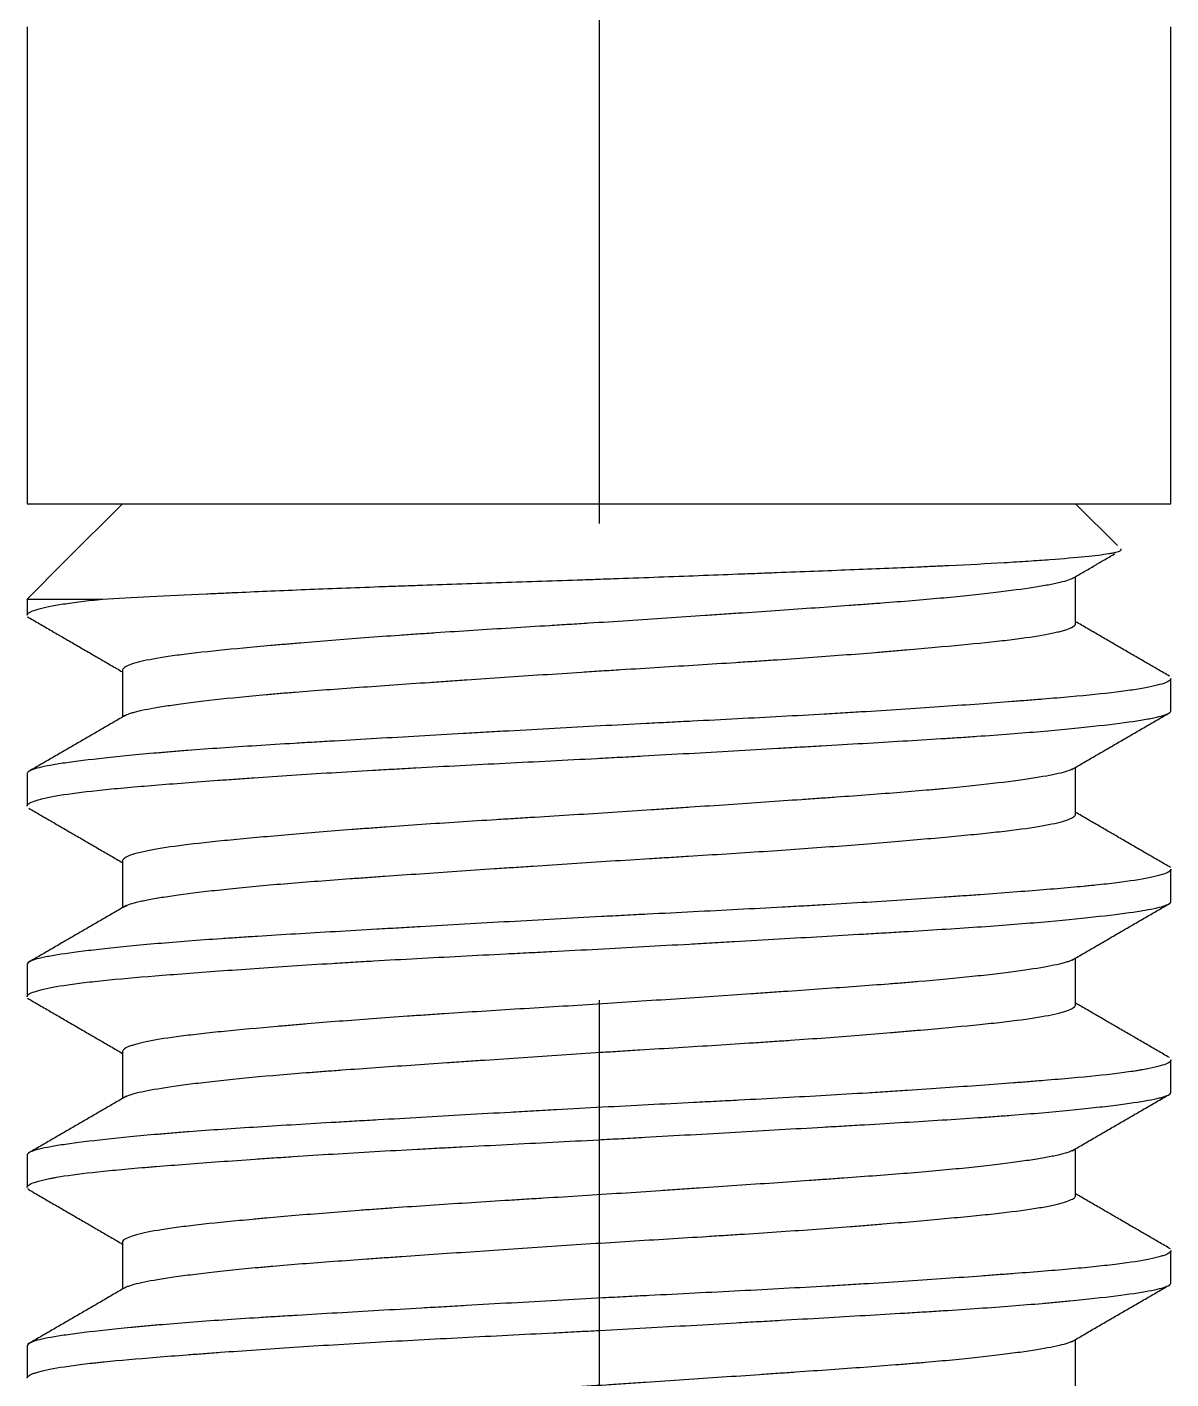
# Model space of a CAD drawing. Extents: x 0 to 790, y 0 to 579.
# Drawn here: x 535.26 to 541.27, y 249.86 to 256.95 of the extents above; entities that cross this region are included whole.
import ezdxf

# ---------------------------------------------------------------- set-up
doc = ezdxf.new("R2010")
doc.units = 0
doc.header["$LTSCALE"] = 10
doc.header["$MEASUREMENT"] = 0
doc.linetypes.add('CENTER', pattern=[2, 1.25, -0.25, 0.25, -0.25])
doc.layers.get('0').update_dxf_attribs({"linetype": 'CONTINUOUS'})
doc.layers.add('1', color=7, linetype='CONTINUOUS')

msp = doc.modelspace()

# ---------------------------------------------------------------- linework, layer by layer
at = {"color": 1, "linetype": 'CENTER'}
msp.add_line((538.2657, 266.8505), (538.2657, 193.9536), dxfattribs=at)
at = {"layer": '1', "color": 7, "linetype": 'Continuous', "lineweight": -3}
for p, q in [((535.2657, 256.9536), (535.2657, 254.869)), ((541.2657, 254.4536), (541.2657, 256.9537)), ((535.2657, 254.869), (535.2657, 254.4536)), ((535.2657, 254.4536), (541.2657, 254.4536)), ((535.7657, 254.4536), (535.4659, 254.1538)), ((540.985, 254.2344), (540.7657, 254.4536)), ((535.4659, 254.1538), (535.2657, 253.9536)), ((540.7657, 253.8264), (540.7657, 254.072)), ((535.2657, 253.9536), (535.2657, 253.8692)), ((535.2657, 253.9536), (535.6618, 253.9536)), ((535.7657, 253.5811), (535.7657, 253.3353)), ((541.2657, 253.3699), (541.2657, 253.5376)), ((540.7657, 252.8266), (540.7657, 253.072)), ((535.2657, 253.0381), (535.2657, 252.8698)), ((535.7657, 252.5805), (535.7657, 252.3353)), ((541.2657, 252.3691), (541.2657, 252.5374)), ((535.2657, 252.0374), (535.2657, 251.8697)), ((540.7657, 251.8261), (540.7657, 252.072)), ((535.7657, 251.581), (535.7657, 251.3353)), ((541.2657, 251.3699), (541.2657, 251.5381)), ((535.2657, 251.0376), (535.2657, 250.8693)), ((540.7657, 250.8268), (540.7657, 251.072)), ((535.7657, 250.5809), (535.7657, 250.3353)), ((541.2657, 250.3695), (541.2657, 250.5373)), ((535.2657, 250.0379), (535.2657, 249.87)), ((540.7657, 249.8262), (540.7657, 250.072))]:
    msp.add_line(p, q, dxfattribs=at)
for points, knots in [([(535.6618, 253.9536), (535.7371, 253.9583), (535.8202, 253.9628), (536.0016, 253.972), (536.0998, 253.9766), (536.2325, 253.9827), (536.2595, 253.984), (536.3146, 253.9865), (536.3426, 253.9877), (536.4275, 253.9915), (536.4854, 253.9941), (536.6629, 254.0017), (536.7862, 254.0067), (536.9786, 254.0141), (537.044, 254.0166), (537.144, 254.0203), (537.1778, 254.0215), (537.2455, 254.0239), (537.2795, 254.0251), (537.4499, 254.0311), (537.5881, 254.0357), (537.8679, 254.045), (538.0097, 254.0497), (538.1892, 254.0558), (538.225, 254.0571), (538.2964, 254.0596), (538.4032, 254.0633), (538.5089, 254.0672), (538.7191, 254.075), (538.8574, 254.0802), (539.028, 254.0867), (539.0621, 254.088), (539.1299, 254.0906), (539.1636, 254.0919), (539.2638, 254.0958), (539.3292, 254.0983), (539.5217, 254.1058), (539.6449, 254.1107), (539.822, 254.118), (539.8798, 254.1204), (539.9644, 254.1241), (539.9922, 254.1253), (540.0468, 254.1278), (540.0736, 254.129), (540.2048, 254.1351), (540.3016, 254.1402), (540.4345, 254.1481), (540.4767, 254.1507), (540.537, 254.1547), (540.5566, 254.1561), (540.5947, 254.1588), (540.6132, 254.1601), (540.7026, 254.1668), (540.7639, 254.1721), (540.8665, 254.1823), (540.908, 254.1873), (540.9468, 254.1936), (540.9539, 254.1949), (540.9666, 254.1974), (540.9723, 254.1986), (540.9872, 254.2023), (540.9944, 254.2048), (541.0045, 254.2105), (541.0057, 254.2137), (541.0022, 254.2171)], [0, 0, 0, 0, 0.056696, 0.056696, 0.113391, 0.113391, 0.127565, 0.127565, 0.141739, 0.141739, 0.170087, 0.170087, 0.226783, 0.226783, 0.255131, 0.255131, 0.269305, 0.269305, 0.283479, 0.283479, 0.340174, 0.340174, 0.39687, 0.39687, 0.411044, 0.411044, 0.425218, 0.453566, 0.453566, 0.510261, 0.510261, 0.524435, 0.524435, 0.538609, 0.538609, 0.566957, 0.566957, 0.623653, 0.623653, 0.652001, 0.652001, 0.666175, 0.666175, 0.680349, 0.680349, 0.737044, 0.737044, 0.765392, 0.765392, 0.779566, 0.779566, 0.79374, 0.79374, 0.850436, 0.850436, 0.907131, 0.907131, 0.921305, 0.921305, 0.935479, 0.935479, 0.963827, 0.963827, 1, 1, 1, 1]), ([(540.7528, 254.0645), (540.7516, 254.0637), (540.7503, 254.063), (540.7331, 254.0539), (540.7064, 254.0457), (540.6492, 254.033), (540.6275, 254.0287), (540.5791, 254.0202), (540.5524, 254.0159), (540.4647, 254.0028), (540.3963, 253.9938), (540.298, 253.9825), (540.2777, 253.9802), (540.2362, 253.9756), (540.2149, 253.9734), (540.1496, 253.9666), (540.1041, 253.9622), (539.9617, 253.9491), (539.859, 253.9407), (539.7206, 253.9302), (539.6923, 253.9281), (539.6353, 253.9239), (539.6065, 253.9218), (539.5191, 253.9155), (539.4596, 253.9112), (539.2777, 253.8985), (539.1516, 253.8898), (538.988, 253.8786), (538.9549, 253.8763), (538.8884, 253.8718), (538.8551, 253.8695), (538.755, 253.8627), (538.6879, 253.8582), (538.4858, 253.8446), (538.3499, 253.8357), (538.1785, 253.8248), (538.1441, 253.8227), (538.0753, 253.8184), (538.041, 253.8163), (537.9386, 253.81), (537.8711, 253.8058), (537.6703, 253.7934), (537.539, 253.7851), (537.3781, 253.7744), (537.346, 253.7722), (537.2823, 253.7679), (537.2507, 253.7657), (537.1571, 253.7591), (537.0963, 253.7547), (536.9183, 253.7413), (536.8057, 253.7323), (536.6724, 253.721), (536.6461, 253.7188), (536.5944, 253.7143), (536.5688, 253.712), (536.494, 253.7054), (536.4464, 253.7011), (536.3102, 253.6883), (536.2281, 253.6801), (536.1366, 253.6696), (536.1188, 253.6675), (536.0844, 253.6632), (536.0677, 253.6611), (536.0197, 253.6547), (535.9905, 253.6503), (535.9106, 253.6373), (535.8679, 253.6285), (535.8198, 253.6149), (535.8064, 253.6104), (535.785, 253.6012), (535.7773, 253.5966), (535.7676, 253.5879), (535.7654, 253.5838), (535.7657, 253.5797)], [0, 0, 0, 0, 0.004742, 0.004742, 0.058621, 0.058621, 0.085561, 0.085561, 0.1125, 0.1125, 0.16638, 0.16638, 0.17985, 0.17985, 0.193319, 0.193319, 0.220259, 0.220259, 0.274138, 0.274138, 0.287608, 0.287608, 0.301078, 0.301078, 0.328018, 0.328018, 0.381897, 0.381897, 0.395367, 0.395367, 0.408837, 0.408837, 0.435776, 0.435776, 0.489656, 0.489656, 0.503126, 0.503126, 0.516595, 0.516595, 0.543535, 0.543535, 0.597414, 0.597414, 0.610884, 0.610884, 0.624354, 0.624354, 0.651294, 0.651294, 0.705173, 0.705173, 0.718643, 0.718643, 0.732113, 0.732113, 0.759053, 0.759053, 0.812932, 0.812932, 0.826402, 0.826402, 0.839872, 0.839872, 0.866811, 0.866811, 0.920691, 0.920691, 0.94763, 0.94763, 0.97457, 0.97457, 1, 1, 1, 1]), ([(535.2657, 253.8687), (535.2656, 253.8707), (535.2662, 253.8727), (535.2733, 253.8835), (535.3108, 253.9016), (535.3984, 253.9193), (535.4837, 253.9325), (535.5152, 253.9368), (535.584, 253.9453), (535.6214, 253.9495), (535.6618, 253.9536)], [0, 0, 0, 0, 0.071776, 0.071776, 0.381184, 0.690592, 0.690592, 0.845296, 0.845296, 1, 1, 1, 1]), ([(535.7781, 253.3425), (535.7817, 253.3447), (535.786, 253.3468), (535.7959, 253.3511), (535.8014, 253.3532), (535.814, 253.3574), (535.821, 253.3595), (535.8592, 253.3699), (535.9004, 253.3783), (535.9775, 253.3912), (536.0199, 253.3977), (536.0683, 253.4043), (536.1018, 253.4088), (536.1193, 253.4111), (536.2094, 253.4224), (536.2901, 253.4314), (536.4238, 253.4447), (536.4705, 253.4491), (536.5437, 253.4556), (536.5686, 253.4578), (536.6195, 253.462), (536.6456, 253.4642), (536.7782, 253.4748), (536.89, 253.483), (537.1247, 253.4998), (537.2476, 253.5083), (537.4084, 253.5194), (537.4408, 253.5216), (537.5058, 253.5261), (537.5384, 253.5283), (537.6367, 253.535), (537.7027, 253.5395), (537.9023, 253.553), (538.0375, 253.5621), (538.2091, 253.5733), (538.2436, 253.5755), (538.3122, 253.5799), (538.3464, 253.582), (538.4487, 253.5884), (538.5165, 253.5926), (538.7186, 253.6051), (538.8518, 253.6133), (539.016, 253.6238), (539.0489, 253.626), (539.1138, 253.6302), (539.146, 253.6324), (539.2414, 253.6388), (539.3038, 253.6432), (539.4868, 253.6563), (539.6037, 253.6652), (539.7432, 253.6765), (539.7708, 253.6788), (539.8252, 253.6833), (539.8518, 253.6856), (539.9303, 253.6923), (539.9805, 253.6968), (540.125, 253.7098), (540.2133, 253.7181), (540.3134, 253.7286), (540.3329, 253.7307), (540.3708, 253.7349), (540.3892, 253.737), (540.4422, 253.7433), (540.475, 253.7476), (540.5657, 253.7603), (540.616, 253.769), (540.666, 253.7802), (540.6754, 253.7824), (540.6928, 253.787), (540.7008, 253.7893), (540.7228, 253.7961), (540.7346, 253.8006), (540.758, 253.8124), (540.7654, 253.8195), (540.7657, 253.8265)], [0, 0, 0, 0, 0.014008, 0.014008, 0.027478, 0.027478, 0.040948, 0.040948, 0.094827, 0.094827, 0.121767, 0.135237, 0.135237, 0.148706, 0.148706, 0.202586, 0.202586, 0.229525, 0.229525, 0.242995, 0.242995, 0.256465, 0.256465, 0.310344, 0.310344, 0.364224, 0.364224, 0.377693, 0.377693, 0.391163, 0.391163, 0.418103, 0.418103, 0.471982, 0.471982, 0.485452, 0.485452, 0.498922, 0.498922, 0.525861, 0.525861, 0.579741, 0.579741, 0.593211, 0.593211, 0.60668, 0.60668, 0.63362, 0.63362, 0.687499, 0.687499, 0.700969, 0.700969, 0.714439, 0.714439, 0.741379, 0.741379, 0.795258, 0.795258, 0.808728, 0.808728, 0.822197, 0.822197, 0.849137, 0.849137, 0.903016, 0.903016, 0.916486, 0.916486, 0.929956, 0.929956, 0.956896, 0.956896, 1, 1, 1, 1]), ([(541.2657, 253.5376), (541.2655, 253.5358), (541.2648, 253.534), (541.262, 253.5299), (541.2596, 253.5277), (541.2533, 253.5232), (541.2493, 253.521), (541.2253, 253.5097), (541.1934, 253.5007), (541.127, 253.4875), (541.1018, 253.4831), (541.0591, 253.4766), (541.0441, 253.4744), (541.0125, 253.4701), (540.9959, 253.468), (540.9095, 253.4574), (540.8294, 253.4492), (540.6932, 253.437), (540.6451, 253.433), (540.5689, 253.4268), (540.5298, 253.4237), (540.4892, 253.4206), (540.4617, 253.4185), (540.4478, 253.4174), (540.3216, 253.4078), (540.2014, 253.399), (539.9455, 253.3812), (539.8099, 253.3723), (539.6303, 253.3613), (539.594, 253.3591), (539.521, 253.3547), (539.4843, 253.3526), (539.3733, 253.3462), (539.2983, 253.342), (539.0704, 253.3296), (538.9145, 253.3216), (538.7146, 253.3114), (538.6743, 253.3093), (538.5938, 253.3052), (538.5536, 253.3032), (538.4331, 253.297), (538.3528, 253.2929), (538.1123, 253.2801), (537.9522, 253.2711), (537.7527, 253.2599), (537.7127, 253.2576), (537.6331, 253.2531), (537.5936, 253.2508), (537.4759, 253.2441), (537.3986, 253.2396), (537.1701, 253.2265), (537.0224, 253.218), (536.8434, 253.2076), (536.8079, 253.2055), (536.7551, 253.2024), (536.7376, 253.2014), (536.7028, 253.1993), (536.6165, 253.1941), (536.5335, 253.1891), (536.3405, 253.1768), (536.2202, 253.1687), (536.0803, 253.1579), (536.0528, 253.1557), (535.999, 253.1513), (535.9725, 253.149), (535.8953, 253.1423), (535.8467, 253.1378), (535.7093, 253.1245), (535.6287, 253.1157), (535.5246, 253.1027), (535.4927, 253.0985), (535.4491, 253.0921), (535.4354, 253.09), (535.4096, 253.0858), (535.3975, 253.0838), (535.3411, 253.0735), (535.3086, 253.0655), (535.2788, 253.0534), (535.272, 253.0493), (535.2667, 253.0429), (535.2658, 253.0408), (535.2657, 253.0384), (535.2657, 253.0382), (535.2657, 253.038)], [0, 0, 0, 0, 0.010879, 0.010879, 0.023707, 0.023707, 0.036536, 0.036536, 0.087849, 0.087849, 0.113506, 0.113506, 0.126335, 0.126335, 0.139163, 0.139163, 0.190477, 0.190477, 0.216133, 0.216133, 0.228962, 0.235376, 0.235376, 0.24179, 0.24179, 0.293104, 0.293104, 0.344417, 0.344417, 0.357246, 0.357246, 0.370074, 0.370074, 0.395731, 0.395731, 0.447044, 0.447044, 0.459873, 0.459873, 0.472701, 0.472701, 0.498358, 0.498358, 0.549672, 0.549672, 0.5625, 0.5625, 0.575328, 0.575328, 0.600985, 0.600985, 0.652299, 0.652299, 0.665127, 0.665127, 0.671541, 0.671541, 0.677956, 0.703612, 0.703612, 0.754926, 0.754926, 0.767754, 0.767754, 0.780583, 0.780583, 0.80624, 0.80624, 0.857553, 0.857553, 0.88321, 0.88321, 0.896038, 0.896038, 0.908867, 0.908867, 0.96018, 0.96018, 0.985837, 0.985837, 0.998665, 0.998665, 1, 1, 1, 1]), ([(535.2657, 252.8688), (535.2656, 252.8708), (535.2663, 252.8729), (535.2737, 252.8837), (535.2924, 252.8927), (535.3321, 252.904), (535.3409, 252.9063), (535.3601, 252.9108), (535.3704, 252.913), (535.4037, 252.9197), (535.4289, 252.9241), (535.5135, 252.937), (535.5817, 252.9454), (535.682, 252.9557), (535.7029, 252.9578), (535.7461, 252.9619), (535.7683, 252.964), (535.8369, 252.9701), (535.9332, 252.9782), (536.0391, 252.9865), (536.1498, 252.9949), (536.2075, 252.9992), (536.2977, 253.0058), (536.3284, 253.008), (536.391, 253.0125), (536.423, 253.0147), (536.5198, 253.0215), (536.586, 253.026), (536.7892, 253.0393), (536.9309, 253.048), (537.1158, 253.0586), (537.1531, 253.0607), (537.2287, 253.065), (537.2669, 253.0671), (537.3823, 253.0734), (537.4598, 253.0775), (537.6939, 253.0897), (537.852, 253.0976), (538.0924, 253.1099), (538.173, 253.1141), (538.2745, 253.1195), (538.2949, 253.1206), (538.3354, 253.1228), (538.3962, 253.126), (538.4566, 253.1294), (538.6573, 253.1405), (538.8156, 253.1495), (539.0498, 253.1629), (539.1273, 253.1673), (539.2427, 253.1739), (539.2811, 253.1761), (539.357, 253.1805), (539.3945, 253.1826), (539.5803, 253.1934), (539.7226, 253.2016), (539.9266, 253.2138), (539.9931, 253.2179), (540.0903, 253.224), (540.1223, 253.2261), (540.1855, 253.2302), (540.2165, 253.2323), (540.3075, 253.2386), (540.3657, 253.2428), (540.4773, 253.2514), (540.5841, 253.2602), (540.6812, 253.2691), (540.7503, 253.2758), (540.7728, 253.278), (540.8164, 253.2825), (540.8376, 253.2848), (540.9395, 253.2958), (541.0088, 253.3044), (541.095, 253.317), (541.1208, 253.3211), (541.1549, 253.3273), (541.1708, 253.3304), (541.185, 253.3334), (541.1941, 253.3355), (541.1985, 253.3365), (541.2357, 253.3457), (541.2556, 253.3537), (541.2647, 253.3644), (541.2657, 253.3667), (541.2657, 253.3691)], [0, 0, 0, 0, 0.012295, 0.012295, 0.063524, 0.063524, 0.076332, 0.076332, 0.089139, 0.089139, 0.114754, 0.114754, 0.165983, 0.165983, 0.178791, 0.178791, 0.191598, 0.191598, 0.217213, 0.242828, 0.242828, 0.268442, 0.268442, 0.28125, 0.28125, 0.294057, 0.294057, 0.319672, 0.319672, 0.370901, 0.370901, 0.383709, 0.383709, 0.396516, 0.396516, 0.422131, 0.422131, 0.473361, 0.473361, 0.498975, 0.498975, 0.505379, 0.505379, 0.511783, 0.52459, 0.52459, 0.57582, 0.57582, 0.601434, 0.601434, 0.614242, 0.614242, 0.627049, 0.627049, 0.678279, 0.678279, 0.703893, 0.703893, 0.716701, 0.716701, 0.729508, 0.729508, 0.755123, 0.755123, 0.780738, 0.806352, 0.806352, 0.81916, 0.81916, 0.831967, 0.831967, 0.883197, 0.883197, 0.908811, 0.908811, 0.921619, 0.928022, 0.928022, 0.934426, 0.934426, 0.985656, 0.985656, 1, 1, 1, 1]), ([(540.75, 253.0629), (540.7467, 253.061), (540.7428, 253.0592), (540.7282, 253.0532), (540.7154, 253.0491), (540.6689, 253.0366), (540.6271, 253.0282), (540.5613, 253.0173), (540.5474, 253.0151), (540.5183, 253.0107), (540.5032, 253.0085), (540.4562, 253.0019), (540.4224, 252.9974), (540.3143, 252.984), (540.2331, 252.975), (540.1198, 252.9638), (540.0965, 252.9615), (540.0489, 252.9571), (540.0246, 252.9549), (539.9505, 252.9484), (539.8995, 252.9442), (539.7412, 252.9316), (539.6291, 252.9233), (539.4805, 252.9127), (539.4504, 252.9106), (539.3892, 252.9063), (539.3583, 252.9041), (539.2651, 252.8977), (539.2021, 252.8933), (539.0106, 252.8801), (538.8797, 252.8712), (538.7118, 252.8598), (538.678, 252.8575), (538.61, 252.853), (538.5757, 252.8507), (538.4733, 252.8438), (538.4051, 252.8393), (538.2007, 252.8261), (538.0648, 252.8177), (537.8954, 252.8073), (537.8616, 252.8052), (537.7939, 252.801), (537.76, 252.7989), (537.6592, 252.7926), (537.593, 252.7884), (537.3975, 252.7758), (537.2712, 252.7673), (537.1184, 252.7562), (537.0881, 252.754), (537.0281, 252.7496), (536.9982, 252.7473), (536.9098, 252.7405), (536.8528, 252.736), (536.6871, 252.7225), (536.5839, 252.7135), (536.4399, 252.7005), (536.3938, 252.6962), (536.3273, 252.6898), (536.3058, 252.6877), (536.2639, 252.6835), (536.2436, 252.6814), (536.145, 252.6709), (536.0759, 252.6626), (535.9866, 252.6497), (535.9592, 252.6454), (535.9219, 252.6388), (535.9101, 252.6365), (535.888, 252.6321), (535.8776, 252.6298), (535.8292, 252.6186), (535.8015, 252.6096), (535.7764, 252.596), (535.7707, 252.5915), (535.7664, 252.5848), (535.7657, 252.5826), (535.7657, 252.5802), (535.7657, 252.5799), (535.7657, 252.5797)], [0, 0, 0, 0, 0.011894, 0.011894, 0.038927, 0.038927, 0.092993, 0.092993, 0.106509, 0.106509, 0.120026, 0.120026, 0.147058, 0.147058, 0.201124, 0.201124, 0.214641, 0.214641, 0.228157, 0.228157, 0.25519, 0.25519, 0.309256, 0.309256, 0.322772, 0.322772, 0.336289, 0.336289, 0.363321, 0.363321, 0.417387, 0.417387, 0.430904, 0.430904, 0.44442, 0.44442, 0.471453, 0.471453, 0.525519, 0.525519, 0.539035, 0.539035, 0.552552, 0.552552, 0.579584, 0.579584, 0.63365, 0.63365, 0.647167, 0.647167, 0.660683, 0.660683, 0.687716, 0.687716, 0.741782, 0.741782, 0.768815, 0.768815, 0.782331, 0.782331, 0.795847, 0.795847, 0.849913, 0.849913, 0.876946, 0.876946, 0.890462, 0.890462, 0.903979, 0.903979, 0.958045, 0.958045, 0.985077, 0.985077, 0.998594, 0.998594, 1, 1, 1, 1]), ([(535.7784, 252.3427), (535.7802, 252.3437), (535.7821, 252.3448), (535.8009, 252.3542), (535.8284, 252.3624), (535.8858, 252.375), (535.9077, 252.3792), (535.9446, 252.3857), (535.9576, 252.3879), (535.9849, 252.3922), (535.9992, 252.3944), (536.0734, 252.4054), (536.1423, 252.4143), (536.2596, 252.4278), (536.301, 252.4323), (536.3667, 252.4391), (536.3893, 252.4413), (536.4355, 252.4458), (536.459, 252.448), (536.579, 252.459), (536.682, 252.4673), (536.8467, 252.4798), (536.9316, 252.486), (537.0204, 252.4924), (537.0805, 252.4966), (537.1109, 252.4988), (537.264, 252.5095), (537.3901, 252.5182), (537.5846, 252.5315), (537.6832, 252.5382), (537.7838, 252.545), (537.8513, 252.5496), (537.8854, 252.5519), (538.0553, 252.5633), (538.1912, 252.5722), (538.3949, 252.5851), (538.4628, 252.5893), (538.5645, 252.5956), (538.5985, 252.5976), (538.6663, 252.6018), (538.7003, 252.6039), (538.8692, 252.6144), (539.0004, 252.6227), (539.2554, 252.6397), (539.3791, 252.6484), (539.6187, 252.6664), (539.7313, 252.6754), (539.9426, 252.6933), (540.0412, 252.7021), (540.1556, 252.7128), (540.1779, 252.7149), (540.2214, 252.7192), (540.2425, 252.7213), (540.3041, 252.7275), (540.3427, 252.7317), (540.4516, 252.7442), (540.5148, 252.7526), (540.5816, 252.7636), (540.5944, 252.7658), (540.6185, 252.7702), (540.6299, 252.7724), (540.6619, 252.7791), (540.6805, 252.7835), (540.7281, 252.797), (540.7491, 252.8061), (540.7616, 252.8174), (540.7634, 252.8196), (540.7652, 252.8235), (540.7656, 252.8251), (540.7657, 252.8267)], [0, 0, 0, 0, 0.006897, 0.006897, 0.060776, 0.060776, 0.087716, 0.087716, 0.101186, 0.101186, 0.114656, 0.114656, 0.168535, 0.168535, 0.195475, 0.195475, 0.208944, 0.208944, 0.222414, 0.222414, 0.276294, 0.276294, 0.303233, 0.316703, 0.316703, 0.330173, 0.330173, 0.384052, 0.384052, 0.410992, 0.424462, 0.424462, 0.437932, 0.437932, 0.491811, 0.491811, 0.518751, 0.518751, 0.532221, 0.532221, 0.54569, 0.54569, 0.59957, 0.59957, 0.653449, 0.653449, 0.707328, 0.707328, 0.761208, 0.761208, 0.774678, 0.774678, 0.788148, 0.788148, 0.815087, 0.815087, 0.868967, 0.868967, 0.882436, 0.882436, 0.895906, 0.895906, 0.922846, 0.922846, 0.976725, 0.976725, 0.990195, 0.990195, 1, 1, 1, 1]), ([(541.2657, 252.5376), (541.2652, 252.5316), (541.2584, 252.5254), (541.2359, 252.5146), (541.2233, 252.5101), (541.1994, 252.5033), (541.1906, 252.501), (541.1715, 252.4965), (541.1612, 252.4943), (541.1058, 252.4832), (541.0495, 252.4746), (540.9471, 252.462), (540.9099, 252.4578), (540.8597, 252.4526), (540.8495, 252.4516), (540.8286, 252.4495), (540.818, 252.4485), (540.7856, 252.4454), (540.7634, 252.4433), (540.6494, 252.4331), (540.5483, 252.425), (540.3823, 252.4124), (540.3245, 252.4081), (540.2342, 252.4015), (540.2035, 252.3993), (540.1408, 252.3948), (540.1089, 252.3925), (539.9477, 252.3813), (539.8123, 252.3724), (539.5998, 252.3594), (539.5274, 252.3551), (539.4163, 252.3487), (539.3789, 252.3465), (539.3033, 252.3423), (539.265, 252.3402), (539.073, 252.3298), (538.9171, 252.3217), (538.6799, 252.3096), (538.6002, 252.3056), (538.4799, 252.2994), (538.4397, 252.2973), (538.3589, 252.2931), (538.3183, 252.291), (538.1152, 252.2802), (537.9548, 252.2713), (537.6382, 252.2534), (537.4819, 252.2444), (537.2892, 252.2334), (537.2509, 252.2312), (537.1751, 252.2268), (537.1376, 252.2247), (537.0262, 252.2182), (536.9535, 252.214), (536.7401, 252.2016), (536.6039, 252.1935), (536.4416, 252.1832), (536.4095, 252.1812), (536.3464, 252.177), (536.3155, 252.175), (536.2245, 252.1687), (536.1664, 252.1645), (535.999, 252.1516), (535.8969, 252.1427), (535.7814, 252.1315), (535.759, 252.1293), (535.7152, 252.1248), (535.6941, 252.1225), (535.633, 252.1159), (535.5954, 252.1115), (535.4913, 252.0986), (535.4337, 252.0903), (535.3767, 252.08), (535.366, 252.0779), (535.3463, 252.0738), (535.3372, 252.0718), (535.3123, 252.0657), (535.2991, 252.0616), (535.2734, 252.0512), (535.2656, 252.0448), (535.2657, 252.0381)], [0, 0, 0, 0, 0.036124, 0.036124, 0.061781, 0.061781, 0.07461, 0.07461, 0.087438, 0.087438, 0.138752, 0.138752, 0.164408, 0.164408, 0.170823, 0.170823, 0.177237, 0.177237, 0.190065, 0.190065, 0.241379, 0.241379, 0.267036, 0.267036, 0.279864, 0.279864, 0.292693, 0.292693, 0.344006, 0.344006, 0.369663, 0.369663, 0.382492, 0.382492, 0.39532, 0.39532, 0.446634, 0.446634, 0.47229, 0.47229, 0.485119, 0.485119, 0.497947, 0.497947, 0.549261, 0.549261, 0.600575, 0.600575, 0.613403, 0.613403, 0.626231, 0.626231, 0.651888, 0.651888, 0.703202, 0.703202, 0.71603, 0.71603, 0.728859, 0.728859, 0.754516, 0.754516, 0.805829, 0.805829, 0.818658, 0.818658, 0.831486, 0.831486, 0.857143, 0.857143, 0.908457, 0.908457, 0.921285, 0.921285, 0.934113, 0.934113, 0.95977, 0.95977, 1, 1, 1, 1]), ([(535.2657, 251.8688), (535.2656, 251.8709), (535.2663, 251.873), (535.2694, 251.8774), (535.2718, 251.8796), (535.2766, 251.883), (535.2784, 251.8841), (535.2824, 251.8863), (535.2934, 251.892), (535.3094, 251.8976), (535.3572, 251.911), (535.4015, 251.9199), (535.4725, 251.9307), (535.4875, 251.9329), (535.5191, 251.9372), (535.5357, 251.9393), (535.5876, 251.9457), (535.625, 251.9499), (535.7453, 251.9622), (535.8361, 251.9702), (535.9883, 251.9825), (536.0417, 251.9867), (536.1541, 251.9952), (536.2124, 251.9996), (536.3928, 252.0127), (536.5207, 252.0217), (536.7242, 252.035), (536.7939, 252.0394), (536.9014, 252.046), (536.9378, 252.0482), (537.011, 252.0526), (537.0478, 252.0547), (537.233, 252.0654), (537.385, 252.0736), (537.6187, 252.0857), (537.6976, 252.0898), (537.8173, 252.0959), (537.8576, 252.0979), (537.9382, 252.102), (537.9784, 252.1041), (538.0991, 252.1103), (538.1795, 252.1144), (538.3399, 252.123), (538.5001, 252.1317), (538.6598, 252.1407), (538.7793, 252.1474), (538.8191, 252.1497), (538.8788, 252.1531), (538.8987, 252.1542), (538.9383, 252.1565), (538.958, 252.1576), (539.1349, 252.1677), (539.2872, 252.1765), (539.5087, 252.1892), (539.5814, 252.1934), (539.6886, 252.1997), (539.724, 252.2018), (539.7943, 252.2059), (539.8292, 252.208), (540.0008, 252.2183), (540.1294, 252.2263), (540.3098, 252.2387), (540.3678, 252.2429), (540.4796, 252.2516), (540.5334, 252.256), (540.6881, 252.2694), (540.7796, 252.2784), (540.9406, 252.296), (541.01, 252.3046), (541.0824, 252.3152), (541.0962, 252.3173), (541.122, 252.3215), (541.1341, 252.3235), (541.168, 252.3297), (541.1874, 252.3337), (541.2361, 252.3458), (541.2559, 252.3538), (541.2638, 252.3633), (541.2644, 252.3643), (541.2653, 252.3664), (541.2656, 252.3674), (541.2657, 252.3684)], [0, 0, 0, 0, 0.012725, 0.012725, 0.025554, 0.025554, 0.031968, 0.031968, 0.038382, 0.064039, 0.064039, 0.115353, 0.115353, 0.128181, 0.128181, 0.141009, 0.141009, 0.166666, 0.166666, 0.21798, 0.21798, 0.243637, 0.243637, 0.269293, 0.269293, 0.320607, 0.320607, 0.346264, 0.346264, 0.359092, 0.359092, 0.371921, 0.371921, 0.423234, 0.423234, 0.448891, 0.448891, 0.46172, 0.46172, 0.474548, 0.474548, 0.500205, 0.500205, 0.525862, 0.551518, 0.551518, 0.564347, 0.564347, 0.570761, 0.570761, 0.577175, 0.577175, 0.628489, 0.628489, 0.654146, 0.654146, 0.666974, 0.666974, 0.679802, 0.679802, 0.731116, 0.731116, 0.756773, 0.756773, 0.78243, 0.78243, 0.833743, 0.833743, 0.885057, 0.885057, 0.897885, 0.897885, 0.910714, 0.910714, 0.93637, 0.93637, 0.987684, 0.987684, 0.994098, 0.994098, 1, 1, 1, 1]), ([(540.7503, 252.063), (540.744, 252.0595), (540.7358, 252.0561), (540.7195, 252.0505), (540.7126, 252.0484), (540.6975, 252.0442), (540.6893, 252.0421), (540.6627, 252.0358), (540.6423, 252.0316), (540.5734, 252.0188), (540.5172, 252.0102), (540.4341, 251.999), (540.4168, 251.9968), (540.3809, 251.9923), (540.3622, 251.99), (540.3049, 251.9832), (540.2646, 251.9787), (540.1374, 251.9652), (540.0443, 251.9564), (539.9175, 251.9457), (539.8916, 251.9436), (539.8387, 251.9393), (539.8117, 251.9372), (539.7297, 251.9309), (539.6737, 251.9267), (539.5016, 251.9141), (539.3815, 251.9057), (539.2246, 251.8949), (539.1929, 251.8927), (539.1288, 251.8883), (539.0963, 251.886), (538.9984, 251.8793), (538.9326, 251.8748), (538.734, 251.8613), (538.5997, 251.8522), (538.3956, 251.8387), (538.3271, 251.8343), (538.1891, 251.8255), (538.1206, 251.8212), (537.9164, 251.8086), (537.7823, 251.8004), (537.5839, 251.7878), (537.5182, 251.7836), (537.4205, 251.7772), (537.3881, 251.775), (537.3242, 251.7707), (537.2925, 251.7686), (537.1361, 251.7577), (537.0164, 251.7488), (536.845, 251.7354), (536.7892, 251.7308), (536.7077, 251.724), (536.6808, 251.7218), (536.6282, 251.7172), (536.6025, 251.715), (536.4763, 251.7039), (536.3838, 251.6954), (536.2576, 251.6829), (536.2176, 251.6787), (536.1608, 251.6724), (536.1424, 251.6703), (536.1068, 251.666), (536.0897, 251.6639), (536.0074, 251.6533), (535.952, 251.6447), (535.8843, 251.6315), (535.8644, 251.627), (535.8383, 251.6202), (535.8303, 251.6179), (535.8156, 251.6134), (535.809, 251.6111), (535.7795, 251.5997), (535.7671, 251.5906), (535.7657, 251.5812), (535.7657, 251.5805), (535.7657, 251.5798)], [0, 0, 0, 0, 0.022492, 0.022492, 0.036008, 0.036008, 0.049525, 0.049525, 0.076558, 0.076558, 0.130624, 0.130624, 0.14414, 0.14414, 0.157656, 0.157656, 0.184689, 0.184689, 0.238755, 0.238755, 0.252272, 0.252272, 0.265788, 0.265788, 0.292821, 0.292821, 0.346887, 0.346887, 0.360403, 0.360403, 0.37392, 0.37392, 0.400953, 0.400953, 0.455018, 0.455018, 0.482051, 0.482051, 0.509084, 0.509084, 0.56315, 0.56315, 0.590183, 0.590183, 0.603699, 0.603699, 0.617216, 0.617216, 0.671282, 0.671282, 0.698315, 0.698315, 0.711831, 0.711831, 0.725347, 0.725347, 0.779413, 0.779413, 0.806446, 0.806446, 0.819963, 0.819963, 0.833479, 0.833479, 0.887545, 0.887545, 0.914578, 0.914578, 0.928094, 0.928094, 0.941611, 0.941611, 0.995677, 0.995677, 1, 1, 1, 1]), ([(535.7798, 251.3435), (535.7865, 251.3474), (535.7956, 251.3512), (535.8133, 251.3572), (535.8201, 251.3592), (535.8353, 251.3634), (535.8436, 251.3655), (535.8706, 251.3719), (535.8912, 251.3761), (535.9606, 251.3888), (536.017, 251.3975), (536.1168, 251.4108), (536.1526, 251.4153), (536.2102, 251.4221), (536.2299, 251.4244), (536.2704, 251.4289), (536.2912, 251.4312), (536.3976, 251.4424), (536.4907, 251.4512), (536.6425, 251.464), (536.695, 251.4682), (536.777, 251.4745), (536.8049, 251.4766), (536.8611, 251.4808), (536.8895, 251.4829), (537.0333, 251.4934), (537.1533, 251.5018), (537.3408, 251.5148), (537.4046, 251.5191), (537.5021, 251.5258), (537.535, 251.5281), (537.601, 251.5326), (537.6341, 251.5348), (537.7999, 251.5461), (537.934, 251.5552), (538.1373, 251.5686), (538.2055, 251.5731), (538.3082, 251.5796), (538.3426, 251.5818), (538.4114, 251.5861), (538.4456, 251.5882), (538.6161, 251.5988), (538.7501, 251.6069), (538.9477, 251.6194), (539.013, 251.6236), (539.1101, 251.63), (539.1423, 251.6321), (539.2064, 251.6365), (539.2382, 251.6386), (539.3951, 251.6495), (539.5147, 251.6584), (539.6855, 251.6718), (539.7688, 251.6786), (539.8487, 251.6853), (539.9013, 251.6899), (539.9272, 251.6921), (540.0538, 251.7033), (540.1463, 251.7117), (540.2724, 251.7242), (540.3322, 251.7305), (540.3871, 251.7368), (540.4226, 251.741), (540.4398, 251.7431), (540.5226, 251.7538), (540.5781, 251.7624), (540.6459, 251.7755), (540.6759, 251.7822), (540.6999, 251.789), (540.7147, 251.7935), (540.7214, 251.7958), (540.7514, 251.8073), (540.7639, 251.8163), (540.7656, 251.8256), (540.7657, 251.8262), (540.7657, 251.8267)], [0, 0, 0, 0, 0.025043, 0.025043, 0.038536, 0.038536, 0.052029, 0.052029, 0.079015, 0.079015, 0.132988, 0.132988, 0.159974, 0.159974, 0.173467, 0.173467, 0.18696, 0.18696, 0.240932, 0.240932, 0.267919, 0.267919, 0.281412, 0.281412, 0.294905, 0.294905, 0.348877, 0.348877, 0.375863, 0.375863, 0.389356, 0.389356, 0.40285, 0.40285, 0.456822, 0.456822, 0.483808, 0.483808, 0.497301, 0.497301, 0.510794, 0.510794, 0.564767, 0.564767, 0.591753, 0.591753, 0.605246, 0.605246, 0.618739, 0.618739, 0.672711, 0.672711, 0.699697, 0.713191, 0.713191, 0.726684, 0.726684, 0.780656, 0.780656, 0.807642, 0.821135, 0.821135, 0.834628, 0.834628, 0.888601, 0.888601, 0.915587, 0.92908, 0.92908, 0.942573, 0.942573, 0.996545, 0.996545, 1, 1, 1, 1]), ([(541.2657, 251.5377), (541.2656, 251.536), (541.2649, 251.5343), (541.261, 251.5282), (541.2549, 251.5237), (541.227, 251.5103), (541.1958, 251.5013), (541.1409, 251.4902), (541.1232, 251.4869), (541.1037, 251.4836), (541.0903, 251.4814), (541.0834, 251.4803), (541.0479, 251.4748), (541.0166, 251.4705), (540.9143, 251.4579), (540.8349, 251.4498), (540.699, 251.4375), (540.6509, 251.4335), (540.5743, 251.4272), (540.5481, 251.4252), (540.4948, 251.421), (540.4676, 251.4189), (540.3289, 251.4084), (540.2095, 251.3996), (540.0177, 251.3862), (539.9517, 251.3817), (539.8493, 251.375), (539.8146, 251.3728), (539.7446, 251.3683), (539.7093, 251.3661), (539.5313, 251.3552), (539.3841, 251.3467), (539.1562, 251.3343), (539.079, 251.3302), (538.9614, 251.324), (538.9219, 251.322), (538.8423, 251.3179), (538.8025, 251.3159), (538.6033, 251.3057), (538.4434, 251.2976), (538.2028, 251.2849), (538.1225, 251.2805), (538.0018, 251.2739), (537.9615, 251.2716), (537.881, 251.2671), (537.8406, 251.2648), (537.6407, 251.2535), (537.4846, 251.2446), (537.2561, 251.2315), (537.1808, 251.2271), (537.0694, 251.2207), (537.014, 251.2175), (536.9592, 251.2143), (536.9228, 251.2122), (536.9046, 251.2112), (536.7425, 251.2017), (536.6062, 251.1936), (536.3487, 251.1774), (536.2276, 251.1692), (536.086, 251.1583), (536.0583, 251.1561), (536.0043, 251.1517), (535.9255, 251.1451), (535.8526, 251.1384), (535.7149, 251.1251), (535.6336, 251.1162), (535.5456, 251.1054), (535.5287, 251.1032), (535.4965, 251.0989), (535.4812, 251.0968), (535.4377, 251.0905), (535.4118, 251.0863), (535.3435, 251.074), (535.3104, 251.0661), (535.2847, 251.0558), (535.2804, 251.0538), (535.2734, 251.0496), (535.2707, 251.0476), (535.2667, 251.043), (535.2656, 251.0406), (535.2657, 251.0381)], [0, 0, 0, 0, 0.010057, 0.010057, 0.035714, 0.035714, 0.087028, 0.087028, 0.099856, 0.106271, 0.106271, 0.112685, 0.112685, 0.138342, 0.138342, 0.189655, 0.189655, 0.215312, 0.215312, 0.228141, 0.228141, 0.240969, 0.240969, 0.292283, 0.292283, 0.31794, 0.31794, 0.330768, 0.330768, 0.343596, 0.343596, 0.39491, 0.39491, 0.420567, 0.420567, 0.433395, 0.433395, 0.446224, 0.446224, 0.497537, 0.497537, 0.523194, 0.523194, 0.536023, 0.536023, 0.548851, 0.548851, 0.600165, 0.600165, 0.625822, 0.625822, 0.63865, 0.645064, 0.645064, 0.651478, 0.651478, 0.702792, 0.702792, 0.754106, 0.754106, 0.766934, 0.766934, 0.779763, 0.805419, 0.805419, 0.856733, 0.856733, 0.869562, 0.869562, 0.88239, 0.88239, 0.908047, 0.908047, 0.95936, 0.95936, 0.972189, 0.972189, 0.985017, 0.985017, 1, 1, 1, 1]), ([(535.2657, 250.8689), (535.2657, 250.8711), (535.2665, 250.8733), (535.2746, 250.8843), (535.2939, 250.8933), (535.342, 250.9067), (535.3612, 250.9112), (535.3894, 250.9168), (535.3953, 250.9179), (535.4073, 250.9201), (535.426, 250.9235), (535.4463, 250.9267), (535.5177, 250.9376), (535.5864, 250.9459), (535.7068, 250.9582), (535.7498, 250.9623), (535.8187, 250.9685), (535.8425, 250.9705), (535.8912, 250.9746), (535.966, 250.9808), (536.046, 250.987), (536.157, 250.9954), (536.2148, 250.9997), (536.3349, 251.0085), (536.3971, 251.013), (536.494, 251.0197), (536.5268, 251.0219), (536.5937, 251.0264), (536.6275, 251.0287), (536.7982, 251.0398), (536.9403, 251.0485), (537.1616, 251.0613), (537.2367, 251.0654), (537.3514, 251.0717), (537.39, 251.0737), (537.4679, 251.0779), (537.5072, 251.0799), (537.7039, 251.0902), (537.8624, 251.0982), (538.1022, 251.1104), (538.1824, 251.1146), (538.3032, 251.121), (538.3435, 251.1232), (538.4243, 251.1276), (538.4649, 251.1298), (538.6672, 251.141), (538.9846, 251.1591), (539.2898, 251.1766), (539.4767, 251.1874), (539.5137, 251.1895), (539.5869, 251.1938), (539.6952, 251.2001), (539.7995, 251.2062), (540.0029, 251.2184), (540.1315, 251.2265), (540.2832, 251.2369), (540.3131, 251.239), (540.3717, 251.2433), (540.4003, 251.2454), (540.4841, 251.2519), (540.5374, 251.2563), (540.6897, 251.2696), (540.781, 251.2786), (540.8823, 251.2896), (540.9019, 251.2918), (540.9397, 251.2962), (540.9578, 251.2984), (541.0099, 251.3049), (541.0414, 251.3092), (541.127, 251.3217), (541.1718, 251.3298), (541.2124, 251.34), (541.2198, 251.342), (541.2329, 251.3461), (541.2386, 251.3481), (541.2534, 251.3543), (541.2599, 251.3584), (541.2647, 251.3645), (541.2655, 251.3665), (541.2657, 251.3684)], [0, 0, 0, 0, 0.013137, 0.013137, 0.06445, 0.06445, 0.090107, 0.090107, 0.096521, 0.096521, 0.102935, 0.115764, 0.115764, 0.167078, 0.167078, 0.192734, 0.192734, 0.205563, 0.205563, 0.218391, 0.244048, 0.244048, 0.269705, 0.269705, 0.295362, 0.295362, 0.30819, 0.30819, 0.321019, 0.321019, 0.372332, 0.372332, 0.397989, 0.397989, 0.410817, 0.410817, 0.423646, 0.423646, 0.47496, 0.47496, 0.500616, 0.500616, 0.513445, 0.513445, 0.526273, 0.526273, 0.577587, 0.628901, 0.628901, 0.641729, 0.641729, 0.654557, 0.680214, 0.680214, 0.731528, 0.731528, 0.744356, 0.744356, 0.757185, 0.757185, 0.782842, 0.782842, 0.834155, 0.834155, 0.846984, 0.846984, 0.859812, 0.859812, 0.885469, 0.885469, 0.936783, 0.936783, 0.949611, 0.949611, 0.962439, 0.962439, 0.988096, 0.988096, 1, 1, 1, 1]), ([(540.753, 251.0646), (540.7506, 251.0631), (540.7478, 251.0617), (540.7271, 251.0519), (540.6985, 251.0436), (540.6491, 251.0331), (540.6386, 251.031), (540.616, 251.0267), (540.604, 251.0245), (540.5661, 251.018), (540.5384, 251.0137), (540.448, 251.0005), (540.3781, 250.9916), (540.2787, 250.9803), (540.2583, 250.978), (540.2161, 250.9735), (540.1943, 250.9712), (540.1274, 250.9644), (540.081, 250.96), (539.9361, 250.9469), (539.8323, 250.9386), (539.6659, 250.9261), (539.6086, 250.9219), (539.5198, 250.9155), (539.4899, 250.9134), (539.4296, 250.9091), (539.3992, 250.907), (539.2459, 250.8963), (539.1193, 250.8876), (538.9235, 250.8742), (538.8573, 250.8697), (538.7563, 250.8628), (538.7224, 250.8605), (538.6547, 250.856), (538.6208, 250.8537), (538.4513, 250.8423), (538.3154, 250.8334), (538.1111, 250.8206), (538.0429, 250.8164), (537.9405, 250.8101), (537.9063, 250.808), (537.8383, 250.8038), (537.8045, 250.8017), (537.6367, 250.7913), (537.506, 250.7829), (537.3149, 250.7701), (537.2521, 250.7658), (537.1592, 250.7592), (537.1284, 250.757), (537.0674, 250.7525), (537.0374, 250.7503), (536.8893, 250.739), (536.7777, 250.73), (536.6203, 250.7166), (536.5696, 250.7121), (536.496, 250.7055), (536.4719, 250.7034), (536.4245, 250.699), (536.4014, 250.6969), (536.2888, 250.6862), (536.2082, 250.678), (536.1012, 250.6654), (536.0511, 250.6591), (536.0064, 250.6526), (535.9778, 250.6483), (535.964, 250.6461), (535.8991, 250.6351), (535.8582, 250.6262), (535.8129, 250.6127), (535.8005, 250.6081), (535.786, 250.6013), (535.7819, 250.5991), (535.7749, 250.5945), (535.7722, 250.5922), (535.767, 250.5865), (535.7655, 250.5831), (535.7657, 250.5798)], [0, 0, 0, 0, 0.009483, 0.009483, 0.063362, 0.063362, 0.076832, 0.076832, 0.090302, 0.090302, 0.117242, 0.117242, 0.171121, 0.171121, 0.184591, 0.184591, 0.198061, 0.198061, 0.225, 0.225, 0.27888, 0.27888, 0.305819, 0.305819, 0.319289, 0.319289, 0.332759, 0.332759, 0.386638, 0.386638, 0.413578, 0.413578, 0.427048, 0.427048, 0.440518, 0.440518, 0.494397, 0.494397, 0.521337, 0.521337, 0.534807, 0.534807, 0.548277, 0.548277, 0.602156, 0.602156, 0.629096, 0.629096, 0.642565, 0.642565, 0.656035, 0.656035, 0.709915, 0.709915, 0.736854, 0.736854, 0.750324, 0.750324, 0.763794, 0.763794, 0.817673, 0.817673, 0.844613, 0.858083, 0.858083, 0.871553, 0.871553, 0.925432, 0.925432, 0.952372, 0.952372, 0.965841, 0.965841, 0.979311, 0.979311, 1, 1, 1, 1]), ([(535.2821, 250.8528), (535.2796, 250.854), (535.2774, 250.8552), (535.2728, 250.8581), (535.2707, 250.8598), (535.2691, 250.8615)], [0, 0, 0, 0, 0.414779, 0.414779, 1, 1, 1, 1]), ([(535.7786, 250.3428), (535.7802, 250.3438), (535.782, 250.3447), (535.788, 250.3478), (535.7928, 250.3499), (535.8094, 250.3561), (535.8231, 250.3603), (535.8723, 250.3727), (535.9156, 250.3811), (535.9833, 250.392), (535.9975, 250.3942), (536.0273, 250.3986), (536.0429, 250.4008), (536.0912, 250.4075), (536.1257, 250.412), (536.2359, 250.4254), (536.3184, 250.4344), (536.4328, 250.4455), (536.4563, 250.4477), (536.5044, 250.4521), (536.529, 250.4543), (536.604, 250.4608), (536.6557, 250.465), (536.8155, 250.4776), (536.9283, 250.4858), (537.0773, 250.4964), (537.1075, 250.4985), (537.1687, 250.5028), (537.1997, 250.505), (537.2936, 250.5115), (537.357, 250.5159), (537.5492, 250.5291), (537.6804, 250.538), (537.8815, 250.5516), (537.9493, 250.5562), (538.0863, 250.5653), (538.1546, 250.5698), (538.3591, 250.5829), (538.4946, 250.5912), (538.6968, 250.6037), (538.764, 250.6079), (538.8645, 250.6142), (538.8979, 250.6163), (538.964, 250.6205), (538.9967, 250.6226), (539.1591, 250.6331), (539.2847, 250.6417), (539.4664, 250.6549), (539.5258, 250.6594), (539.6133, 250.6661), (539.6422, 250.6684), (539.699, 250.6729), (539.7269, 250.6752), (539.8641, 250.6865), (539.9662, 250.6954), (540.1082, 250.7083), (540.1537, 250.7126), (540.219, 250.7189), (540.2403, 250.721), (540.2817, 250.7252), (540.3018, 250.7273), (540.3991, 250.7378), (540.467, 250.7461), (540.5543, 250.759), (540.5943, 250.7655), (540.6286, 250.7721), (540.6502, 250.7766), (540.6603, 250.7789), (540.7073, 250.7901), (540.7337, 250.7992), (540.757, 250.8127), (540.7621, 250.8172), (540.7652, 250.8233), (540.7657, 250.8251), (540.7657, 250.8268)], [0, 0, 0, 0, 0.006142, 0.006142, 0.019612, 0.019612, 0.046552, 0.046552, 0.100431, 0.100431, 0.113901, 0.113901, 0.127371, 0.127371, 0.154311, 0.154311, 0.20819, 0.20819, 0.22166, 0.22166, 0.23513, 0.23513, 0.262069, 0.262069, 0.315949, 0.315949, 0.329418, 0.329418, 0.342888, 0.342888, 0.369828, 0.369828, 0.423707, 0.423707, 0.450647, 0.450647, 0.477587, 0.477587, 0.531466, 0.531466, 0.558406, 0.558406, 0.571875, 0.571875, 0.585345, 0.585345, 0.639225, 0.639225, 0.666164, 0.666164, 0.679634, 0.679634, 0.693104, 0.693104, 0.746983, 0.746983, 0.773923, 0.773923, 0.787393, 0.787393, 0.800863, 0.800863, 0.854742, 0.854742, 0.881682, 0.895152, 0.895152, 0.908621, 0.908621, 0.962501, 0.962501, 0.98944, 0.98944, 1, 1, 1, 1]), ([(541.2657, 250.5377), (541.2654, 250.5318), (541.2589, 250.5258), (541.244, 250.5185), (541.2415, 250.5173), (541.2361, 250.5151), (541.2332, 250.5139), (541.2238, 250.5105), (541.2168, 250.5083), (541.1933, 250.5015), (541.1746, 250.497), (541.1092, 250.4838), (541.0534, 250.4751), (540.9682, 250.4645), (540.9504, 250.4624), (540.9132, 250.4582), (540.8938, 250.4561), (540.8338, 250.4499), (540.7912, 250.4458), (540.6558, 250.4336), (540.5552, 250.4256), (540.4167, 250.415), (540.3884, 250.4129), (540.3303, 250.4086), (540.3006, 250.4064), (540.2101, 250.3997), (540.148, 250.3953), (539.9563, 250.3819), (539.8215, 250.373), (539.644, 250.3621), (539.6081, 250.3599), (539.5353, 250.3556), (539.4984, 250.3534), (539.3866, 250.3469), (539.3113, 250.3427), (539.0829, 250.3303), (538.9275, 250.3222), (538.6897, 250.3101), (538.6097, 250.3061), (538.4885, 250.2999), (538.4479, 250.2978), (538.367, 250.2936), (538.3266, 250.2915), (538.1252, 250.2808), (537.9653, 250.2719), (537.7273, 250.2584), (537.6483, 250.2539), (537.5499, 250.2483), (537.5302, 250.2472), (537.491, 250.2449), (537.4713, 250.2438), (537.4127, 250.2405), (537.374, 250.2382), (537.1822, 250.2272), (537.0342, 250.2187), (536.8203, 250.2063), (536.7503, 250.2021), (536.6474, 250.196), (536.6134, 250.1939), (536.5462, 250.1898), (536.5131, 250.1878), (536.3506, 250.1775), (536.2298, 250.1694), (536.0618, 250.1565), (536.0081, 250.1521), (535.9309, 250.1454), (535.9057, 250.1432), (535.8566, 250.1387), (535.8325, 250.1364), (535.7162, 250.1252), (535.635, 250.1164), (535.5302, 250.1035), (535.4982, 250.0992), (535.4545, 250.0929), (535.4407, 250.0908), (535.4145, 250.0866), (535.4021, 250.0846), (535.3441, 250.0742), (535.3109, 250.0662), (535.2733, 250.0514), (535.265, 250.0445), (535.2657, 250.0374)], [0, 0, 0, 0, 0.035246, 0.035246, 0.04165, 0.04165, 0.048053, 0.048053, 0.060861, 0.060861, 0.086475, 0.086475, 0.137705, 0.137705, 0.150512, 0.150512, 0.16332, 0.16332, 0.188934, 0.188934, 0.240164, 0.240164, 0.252971, 0.252971, 0.265779, 0.265779, 0.291393, 0.291393, 0.342623, 0.342623, 0.35543, 0.35543, 0.368238, 0.368238, 0.393852, 0.393852, 0.445082, 0.445082, 0.470697, 0.470697, 0.483504, 0.483504, 0.496311, 0.496311, 0.547541, 0.547541, 0.573155, 0.573155, 0.579559, 0.579559, 0.585963, 0.585963, 0.59877, 0.59877, 0.65, 0.65, 0.675614, 0.675614, 0.688422, 0.688422, 0.701229, 0.701229, 0.752459, 0.752459, 0.778073, 0.778073, 0.790881, 0.790881, 0.803688, 0.803688, 0.854918, 0.854918, 0.880532, 0.880532, 0.89334, 0.89334, 0.906147, 0.906147, 0.957377, 0.957377, 1, 1, 1, 1]), ([(535.2657, 249.8689), (535.2656, 249.8711), (535.2665, 249.8734), (535.2716, 249.8801), (535.2781, 249.8845), (535.2929, 249.8913), (535.2986, 249.8936), (535.3117, 249.8981), (535.3191, 249.9004), (535.3598, 249.9116), (535.4047, 249.9204), (535.4902, 249.9334), (535.5218, 249.9376), (535.5738, 249.944), (535.5919, 249.9461), (535.6203, 249.9492), (535.6299, 249.9503), (535.6496, 249.9524), (535.6595, 249.9534), (535.7508, 249.9627), (535.8423, 249.9707), (535.9946, 249.983), (536.0479, 249.9872), (536.1317, 249.9935), (536.1603, 249.9957), (536.2188, 250), (536.2487, 250.0022), (536.4006, 250.0133), (536.658, 250.0312), (536.9429, 250.0487), (537.2422, 250.0659), (537.395, 250.0741), (537.7064, 250.0903), (537.8651, 250.0983), (538.0672, 250.1086), (538.1078, 250.1107), (538.1887, 250.115), (538.2291, 250.1171), (538.35, 250.1235), (538.4303, 250.1279), (538.67, 250.1412), (538.8284, 250.1502), (539.0051, 250.1603), (539.0247, 250.1614), (539.0639, 250.1637), (539.0835, 250.1648), (539.1419, 250.1681), (539.1806, 250.1704), (539.2954, 250.1769), (539.3705, 250.1813), (539.5918, 250.194), (539.7339, 250.2023), (539.9044, 250.2125), (539.9382, 250.2146), (540.005, 250.2187), (540.038, 250.2207), (540.1349, 250.2269), (540.1972, 250.231), (540.3173, 250.2393), (540.3751, 250.2435), (540.4861, 250.2521), (540.5393, 250.2565), (540.6157, 250.2632), (540.6406, 250.2654), (540.6893, 250.2699), (540.713, 250.2722), (540.782, 250.2789), (540.825, 250.2834), (540.9454, 250.2966), (541.014, 250.3051), (541.0996, 250.3177), (541.1252, 250.3219), (541.1703, 250.3302), (541.1896, 250.3342), (541.2376, 250.3464), (541.2569, 250.3544), (541.2647, 250.3646), (541.2655, 250.3665), (541.2657, 250.3684)], [0, 0, 0, 0, 0.013546, 0.013546, 0.039202, 0.039202, 0.052031, 0.052031, 0.064859, 0.064859, 0.116173, 0.116173, 0.14183, 0.14183, 0.154658, 0.154658, 0.161072, 0.161072, 0.167487, 0.167487, 0.2188, 0.2188, 0.244457, 0.244457, 0.257285, 0.257285, 0.270114, 0.270114, 0.321428, 0.372741, 0.372741, 0.424055, 0.424055, 0.475368, 0.475368, 0.488197, 0.488197, 0.501025, 0.501025, 0.526682, 0.526682, 0.577996, 0.577996, 0.58441, 0.58441, 0.590824, 0.590824, 0.603653, 0.603653, 0.629309, 0.629309, 0.680623, 0.680623, 0.693451, 0.693451, 0.70628, 0.70628, 0.731937, 0.731937, 0.757594, 0.757594, 0.78325, 0.78325, 0.796079, 0.796079, 0.808907, 0.808907, 0.834564, 0.834564, 0.885878, 0.885878, 0.911534, 0.911534, 0.937191, 0.937191, 0.988505, 0.988505, 1, 1, 1, 1]), ([(540.7474, 250.0615), (540.7434, 250.0595), (540.7387, 250.0574), (540.7222, 250.0512), (540.7084, 250.047), (540.6589, 250.0345), (540.6154, 250.0261), (540.5344, 250.0131), (540.5048, 250.0087), (540.4563, 250.002), (540.4394, 249.9997), (540.4046, 249.9952), (540.3867, 249.993), (540.2943, 249.9817), (540.2116, 249.9727), (540.0744, 249.9594), (540.0265, 249.955), (539.9513, 249.9485), (539.9256, 249.9464), (539.8736, 249.9421), (539.8471, 249.94), (539.7132, 249.9295), (539.6, 249.9212), (539.4214, 249.9085), (539.3604, 249.9043), (539.2665, 249.8978), (539.2348, 249.8956), (539.171, 249.8912), (539.1389, 249.8889), (538.9776, 249.8779), (538.8461, 249.8689), (538.6451, 249.8553), (538.5775, 249.8508), (538.4752, 249.844), (538.4409, 249.8417), (538.372, 249.8372), (538.3377, 249.835), (538.1662, 249.8239), (538.0303, 249.8156), (537.8284, 249.8032), (537.7614, 249.799), (537.6613, 249.7927), (537.6281, 249.7906), (537.5617, 249.7864), (537.5286, 249.7843), (537.3653, 249.7736), (537.2395, 249.765), (537.0582, 249.7518), (536.9693, 249.7452), (536.8832, 249.7384), (536.8265, 249.7338), (536.7984, 249.7316), (536.6606, 249.7202), (536.5584, 249.7112), (536.4169, 249.6983), (536.3491, 249.692), (536.2858, 249.6857), (536.2446, 249.6815), (536.2245, 249.6794), (536.127, 249.6688), (536.0593, 249.6605), (535.9439, 249.6433), (535.8962, 249.6345), (535.8216, 249.6164), (535.7957, 249.6073), (535.7705, 249.5921), (535.7654, 249.586), (535.7657, 249.5799)], [0, 0, 0, 0, 0.013238, 0.013238, 0.040364, 0.040364, 0.094618, 0.094618, 0.121745, 0.121745, 0.135308, 0.135308, 0.148871, 0.148871, 0.203125, 0.203125, 0.230251, 0.230251, 0.243815, 0.243815, 0.257378, 0.257378, 0.311632, 0.311632, 0.338758, 0.338758, 0.352322, 0.352322, 0.365885, 0.365885, 0.420138, 0.420138, 0.447265, 0.447265, 0.460829, 0.460829, 0.474392, 0.474392, 0.528645, 0.528645, 0.555772, 0.555772, 0.569335, 0.569335, 0.582899, 0.582899, 0.637152, 0.637152, 0.664279, 0.677842, 0.677842, 0.691406, 0.691406, 0.745659, 0.745659, 0.772786, 0.786349, 0.786349, 0.799912, 0.799912, 0.854166, 0.854166, 0.908419, 0.908419, 0.962673, 0.962673, 1, 1, 1, 1])]:
    msp.add_open_spline(points, degree=3, knots=knots, dxfattribs=at)
for points, degree in [([(540.7477, 254.0615), (540.9695, 254.1903)], 1), ([(535.2683, 253.8606), (535.517, 253.7164), (535.7657, 253.572)], 2), ([(541.2575, 253.5498), (541.0115, 253.6924), (540.7657, 253.8352)], 2), ([(540.7452, 253.0601), (541.0021, 253.2093), (541.2593, 253.3584)], 2), ([(535.784, 253.3459), (535.5269, 253.1966), (535.2696, 253.0475)], 2), ([(535.2741, 252.8573), (535.52, 252.7148), (535.7657, 252.5721)], 2), ([(541.2634, 252.5465), (541.0145, 252.6908), (540.7657, 252.8353)], 2), ([(540.7461, 252.0606), (541.0036, 252.2101), (541.2612, 252.3594)], 2), ([(535.7854, 252.3467), (535.5279, 252.1972), (535.2703, 252.0479)], 2), ([(535.268, 251.8607), (535.5168, 251.7165), (535.7657, 251.572)], 2), ([(541.2572, 251.5499), (541.0114, 251.6924), (540.7657, 251.8351)], 2), ([(535.786, 251.3471), (535.5291, 251.1978), (535.2719, 251.0488)], 2), ([(540.7473, 251.0613), (541.0044, 251.2106), (541.2617, 251.3597)], 2), ([(535.274, 250.8574), (535.5199, 250.7148), (535.7657, 250.5721)], 2), ([(541.2631, 250.5467), (541.0144, 250.6909), (540.7657, 250.8353)], 2), ([(535.7838, 250.3458), (535.5263, 250.1963), (535.2688, 250.047)], 2), ([(540.744, 250.0595), (541.0014, 250.209), (541.259, 250.3582)], 2)]:
    msp.add_open_spline(points, degree=degree, dxfattribs=at)

doc.saveas('drawing.dxf')
